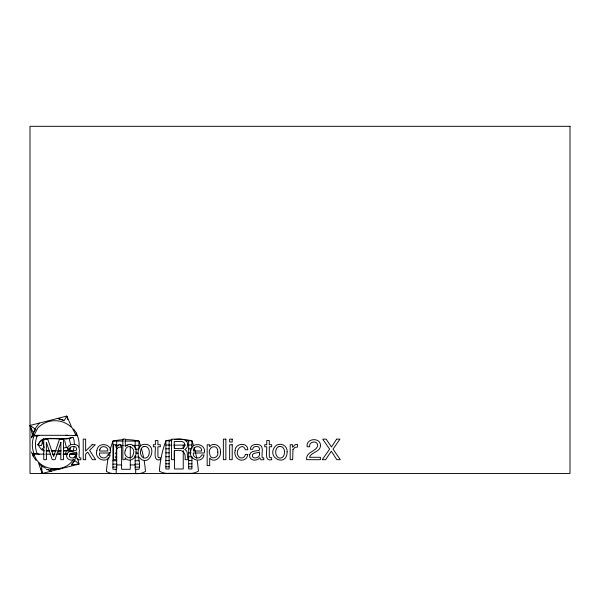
<?xml version="1.0" encoding="UTF-8"?>
<svg xmlns="http://www.w3.org/2000/svg" width="600" height="600" viewBox="0 0 600 600"><rect width="100%" height="100%" fill="white"/><g stroke="black" fill="none" stroke-linecap="round" stroke-linejoin="round"><path stroke-width="0.9" d="M33.218 434.7L33.33 432.877L35.04 428.903L39.21 423.112L66.832 416.062L71.302 426.36M74.168 446.49L73.028 451.62L69.795 449.76L66.315 450.735L63.532 450.78M70.162 447.022L69.683 449.94L66.36 447.308L64.62 440.46M74.265 435.308L76.11 435.308L76.41 433.088L73.725 429.112M39.21 435.308L37.095 436.125L32.752 435.645L33.188 433.342L35.843 429.315M43.245 438.615L41.49 445.605L38.175 444.923L37.86 444.653L41.123 440.115C51.03 435.675 63.097 441.683 72.983 437.295L74.017 440.1L74.37 443.842M63.03 454.147L65.505 454.147L66.315 450.735L72.188 451.515M37.095 436.125C34.89 441.713 34.92 448.035 37.155 453.607L39.27 454.162M33.96 436.125C31.755 441.713 31.77 448.043 34.013 453.623L37.155 453.607M32.843 434.25L31.53 437.82L33.075 434.04M31.388 437.79L33.188 433.342L33.907 435.308L67.8 435.308M73.328 459.518C64.657 473.947 38.385 471.143 34.072 454.162L32.79 454.103L33.33 456.435L36.015 460.403M74.115 457.987L76.088 454.162L69.683 454.162L77.34 453.982M38.175 444.923L39.697 442.058L42.63 440.243M75.66 457.522L76.545 456.188L76.088 454.162M71.355 464.827L74.4 461.062L71.355 464.827L79.073 464.07L77.767 458.925M32.79 454.103L34.013 453.623M63.735 448.11L66.36 447.308M32.752 435.645L33.907 435.308L37.95 427.822A24.098 24.098 0 0 1 50.273 421.185A24.367 24.367 0 0 1 64.215 422.52L68.385 424.74L72.037 427.725L76.11 435.308M39.21 423.112L30 425.452L32.617 435.735M66.278 438.735L72.983 437.295M143.85 446.58C149.962 445.222 150.863 454.732 147 457.582C141.382 460.275 138.78 452.115 141.57 448.23A3.42 3.42 0 0 1 143.85 446.58M279.082 446.58C285.202 445.222 286.103 454.732 282.24 457.582C276.623 460.275 274.02 452.115 276.803 448.23A3.42 3.42 0 0 1 279.082 446.58M51.18 469.32L60.66 468.765L79.073 464.07L74.82 460.485M60.742 450.825L58.89 450.855L58.912 454.162L60.562 454.155L56.715 454.162M65.445 435.308L77.287 435.533A23.985 23.985 0 0 1 79.05 447.112M49.762 450.87L46.11 450.877L48.637 450.832M45.99 438.735L65.145 438.735M171.922 440.768L165.885 440.768A111.72 111.72 0 0 0 159.375 471.143A16.207 16.207 0 0 0 169.132 473.31L188.663 473.31A16.207 16.207 0 0 0 198.42 471.143A111.72 111.72 0 0 0 197.197 460.83M185.407 440.768L191.917 440.768A111.72 111.72 0 0 1 193.583 445.688M123.165 441.075L112.92 441.075A111.72 111.72 0 0 0 110.032 450.15M125.002 441.075L138.953 441.075A111.72 111.72 0 0 1 140.618 445.995M165.885 445.02L169.132 445.02M188.663 445.02L191.917 445.02M169.132 445.11L171.922 445.11M173.782 445.11L185.047 445.11M115.192 445.327L118.56 445.418M119.97 445.418L123.33 445.418M125.01 445.418L127.778 445.418M132.39 445.418L138.953 445.327M165.885 448.808L169.132 448.808M188.663 448.808L191.917 448.808M135.157 449.123L138.953 449.123M57.877 450.832L61.133 450.832M63.623 450.832L65.145 450.832M165.885 452.85L169.132 452.85M188.663 452.85L191.1 452.85M115.192 453.158L116.715 453.158M135.915 453.158L138.195 453.158M44.115 454.162L34.072 454.162L33.33 456.435L31.47 452.002M45.818 454.162L50.505 454.162M52.328 454.162L55.17 454.162M63.278 454.162L66.938 454.162M165.885 456.765L169.132 456.765M188.663 456.765L191.917 456.765L191.917 468.975L188.663 468.975L188.663 440.768M115.192 457.072L116.715 457.072M135.157 457.072L138.953 457.072C149.925 470.048 159.18 442.5 143.46 444.412A6.18 6.18 0 0 0 139.852 446.513C135.12 453.353 141.517 461.812 138.953 469.283L135.157 469.283L135.157 455.505M165.885 460.447L169.132 460.447M188.663 460.447L191.917 460.447M112.92 460.755L116.715 460.755M135.157 460.755L138.953 460.755M165.885 463.815L169.132 463.815M188.663 463.815L191.917 463.815M112.92 464.123L116.715 464.123M135.157 464.123L138.953 464.123M116.715 464.94L121.597 464.94M130.275 464.94L135.157 464.94M165.885 466.778L169.132 466.778M188.663 466.778L191.917 466.778M112.92 467.085L116.715 467.085M135.157 467.085L138.953 467.085M108.255 457.732A111.72 111.72 0 0 0 106.41 471.45A16.207 16.207 0 0 0 116.175 473.618L135.697 473.618A16.207 16.207 0 0 0 145.455 471.45A111.72 111.72 0 0 0 144.233 461.138M65.505 454.147L67.185 454.147M63.585 420.217L57.623 418.403L64.17 420.6L66.832 416.062L67.71 419.49M46.282 469.178L51.457 471.112L60.66 468.765L50.318 469.373M44.287 450.885L41.407 449.603L37.86 444.653M45.69 468.202L41.572 466.125L38.55 463.043L42.233 473.452L51.457 471.112L48.165 469.447M35.04 428.903L30 425.452L33.33 432.877M42.112 466.62L41.572 466.125L42.233 473.452L40.928 468.315M42.12 448.245L43.748 450.45M76.41 433.088L77.287 435.533M42.338 440.685L44.108 447.533M69.293 438.862L70.523 444.278M191.917 448.05L191.917 440.768A59.295 59.295 0 0 0 174.525 439.485M183.24 445.11L183.24 448.778M183.24 450.615L183.24 468.975L174.562 468.975L174.562 450.615M174.562 445.11L174.562 448.778M169.132 440.768L169.132 468.975L165.885 468.975L165.885 440.768A59.295 59.295 0 0 1 171.915 439.732M138.953 448.357L138.953 441.075A59.295 59.295 0 0 0 125.933 439.635M135.697 469.283L135.697 473.618M135.157 441.075L135.157 448.357M130.275 446.332L130.275 458.43M130.275 460.103L130.275 469.283L121.597 469.283L121.597 445.418M116.715 441.075L116.715 469.283L112.92 469.283L112.92 441.075A59.295 59.295 0 0 1 123.308 439.688M116.175 469.283L116.175 473.618M108.788 455.19A111.72 111.72 0 0 1 109.38 452.662M141.368 448.485A111.72 111.72 0 0 1 143.618 457.732M194.093 447.345A111.72 111.72 0 0 1 196.74 458.272M60.87 442.357L60.81 459.675L63.457 459.675L63.457 439.147L59.512 439.147L53.655 456.502L47.76 439.147L43.777 439.147L43.777 459.675L46.432 459.675L46.358 442.357L52.26 459.675L55.012 459.675L60.87 442.357M217.785 452.1C219.292 457.65 210.465 460.59 209.722 454.32C206.895 446.588 218.167 443.01 217.785 452.1M125.227 450.675C122.625 456.48 131.828 461.265 133.192 454.425C136.215 447.757 126.705 442.74 125.227 450.675M136.02 451.905C137.197 457.853 129.075 463.47 125.16 457.763L125.16 459.675L122.843 459.675L122.843 439.072L125.288 439.072L125.288 446.528C129.105 441.442 137.205 445.972 136.02 451.905M235.11 450.743C233.483 456.36 239.295 462.487 244.808 459.338A5.137 5.137 0 0 0 247.072 456.952L247.8 454.38L245.355 454.38C245.062 456.63 242.97 458.46 240.66 457.86A3.083 3.083 0 0 1 238.62 456.42C233.978 451.335 242.565 441.54 245.355 449.737L247.8 449.737C247.702 441.728 234.862 443.22 235.11 450.743M287.123 451.875C287.01 467.535 265.793 458.04 275.085 446.513A6.18 6.18 0 0 1 278.7 444.412C283.2 443.287 287.625 447.293 287.123 451.875M96.87 450.757C93.847 459.592 108.248 464.325 110.205 454.98L107.73 454.98C106.515 459.96 98.422 458.303 99.442 452.993L110.415 452.993C112.815 443.482 97.462 441.21 96.87 450.757M190.733 450.757C187.71 459.592 202.118 464.325 204.067 454.98L201.6 454.98C200.377 459.96 192.285 458.303 193.312 452.993L204.278 452.993C206.685 443.482 191.325 441.21 190.733 450.757M220.35 451.86C221.67 457.763 213.84 463.44 209.692 458.002L209.692 465.645L207.173 465.645L207.173 444.78L209.618 444.78L209.618 446.76C213.263 441.405 221.46 445.935 220.35 451.86M184.898 444.945C184.95 450.263 177.33 448.178 174.233 448.553L174.233 441.533C177.322 442.013 184.762 439.643 184.898 444.945M66.735 454.77C65.565 460.53 74.025 461.918 76.762 457.695L77.955 459.765L80.812 459.75L80.812 457.89L79.312 457.732C78.12 453.728 81.765 445.83 75.615 444.592C72.27 443.685 67.14 445.013 67.425 449.28L69.773 449.28C69.832 446.257 73.695 445.935 75.787 447.045L76.703 448.912L76.102 450.368C72.983 451.2 67.575 450.577 66.735 454.77M249.705 454.77C248.535 460.53 256.987 461.918 259.725 457.695L260.925 459.765L263.775 459.75L263.775 457.89L262.275 457.732C261.082 453.728 264.728 445.83 258.585 444.592C255.233 443.685 250.11 445.013 250.388 449.28L252.735 449.28C252.803 446.257 256.657 445.935 258.757 447.045L259.673 448.912L259.065 450.368C255.945 451.2 250.545 450.577 249.705 454.77M320.483 445.59C320.452 452.123 311.295 451.86 309.45 457.298L320.385 457.298L320.385 459.675L306.645 459.675C305.587 451.702 316.125 451.86 317.7 445.702C317.798 440.018 308.528 441.263 309.69 446.76L307.132 446.76C305.73 438.045 320.632 437.018 320.483 445.59M187.718 444.683L186.96 447.697L184.822 449.588C188.722 451.005 186.547 455.857 187.958 458.76L188.505 459.675L185.093 459.675C186 451.65 182.333 449.062 174.233 450.87L174.233 459.675L171.45 459.675L171.45 439.147C176.303 439.612 187.425 436.658 187.718 444.683M76.635 454.088C76.838 457.507 71.407 459.54 69.48 456.668C68.332 452.22 74.22 453.39 76.635 452.062L76.635 454.088M259.597 454.088C259.8 457.507 254.37 459.54 252.45 456.668C251.295 452.22 257.183 453.39 259.597 452.062L259.597 454.088M116.347 449.565L116.093 459.675L113.573 459.675L113.573 444.705L115.965 444.705L115.965 447.293L118.635 444.645L120.855 444.442L120.855 447.097L118.35 447.33L116.347 449.565M292.95 449.565L292.695 459.675L290.183 459.675L290.183 444.705L292.567 444.705L292.567 447.293L295.245 444.645L297.465 444.442L297.465 447.097L294.952 447.33L292.95 449.565M99.863 449.235L99.51 450.998L107.828 450.998C108.323 446.347 101.302 444.862 99.863 449.235M193.725 449.235L193.38 450.998L201.697 450.998C202.185 446.347 195.173 444.862 193.725 449.235M336.638 439.147L331.44 447L326.197 439.147L322.718 439.147L329.61 449.153L322.252 459.675L325.612 459.675L331.298 451.237L336.832 459.675L340.282 459.675L333.06 449.153L339.952 439.147L336.638 439.147M92.093 444.705L85.635 451.065L85.635 439.147L83.22 439.147L83.22 459.675L85.635 459.675L85.635 454.058L87.742 452.13L92.415 459.675L95.625 459.675L89.573 450.315L95.31 444.705L92.093 444.705M160.312 459.675C152.678 461.888 155.76 450.57 155.377 446.76L153.352 446.76L153.352 444.705L155.377 444.705L155.377 440.528L157.92 440.528L157.92 444.705L160.312 444.705L160.312 446.76L157.92 446.76L157.92 456.533L158.453 457.582L160.312 457.695L160.312 459.675M271.673 459.675C264.038 461.888 267.12 450.57 266.745 446.76L264.712 446.76L264.712 444.705L266.745 444.705L266.745 440.528L269.288 440.528L269.288 444.705L271.673 444.705L271.673 446.76L269.288 446.76L269.288 456.533L269.812 457.582L271.673 457.695L271.673 459.675M56.153 450.855L51.585 450.87L56.123 450.832M570 126.308L30 126.308L30 473.452L570 473.452L570 126.308M225.877 439.147L223.358 439.147L223.358 459.675L225.877 459.675L225.877 439.147M232.208 439.147L229.65 439.147L229.65 441.998L232.208 441.998L232.208 439.147M232.208 444.78L229.65 444.78L229.65 459.675L232.208 459.675L232.208 444.78"/></g></svg>
